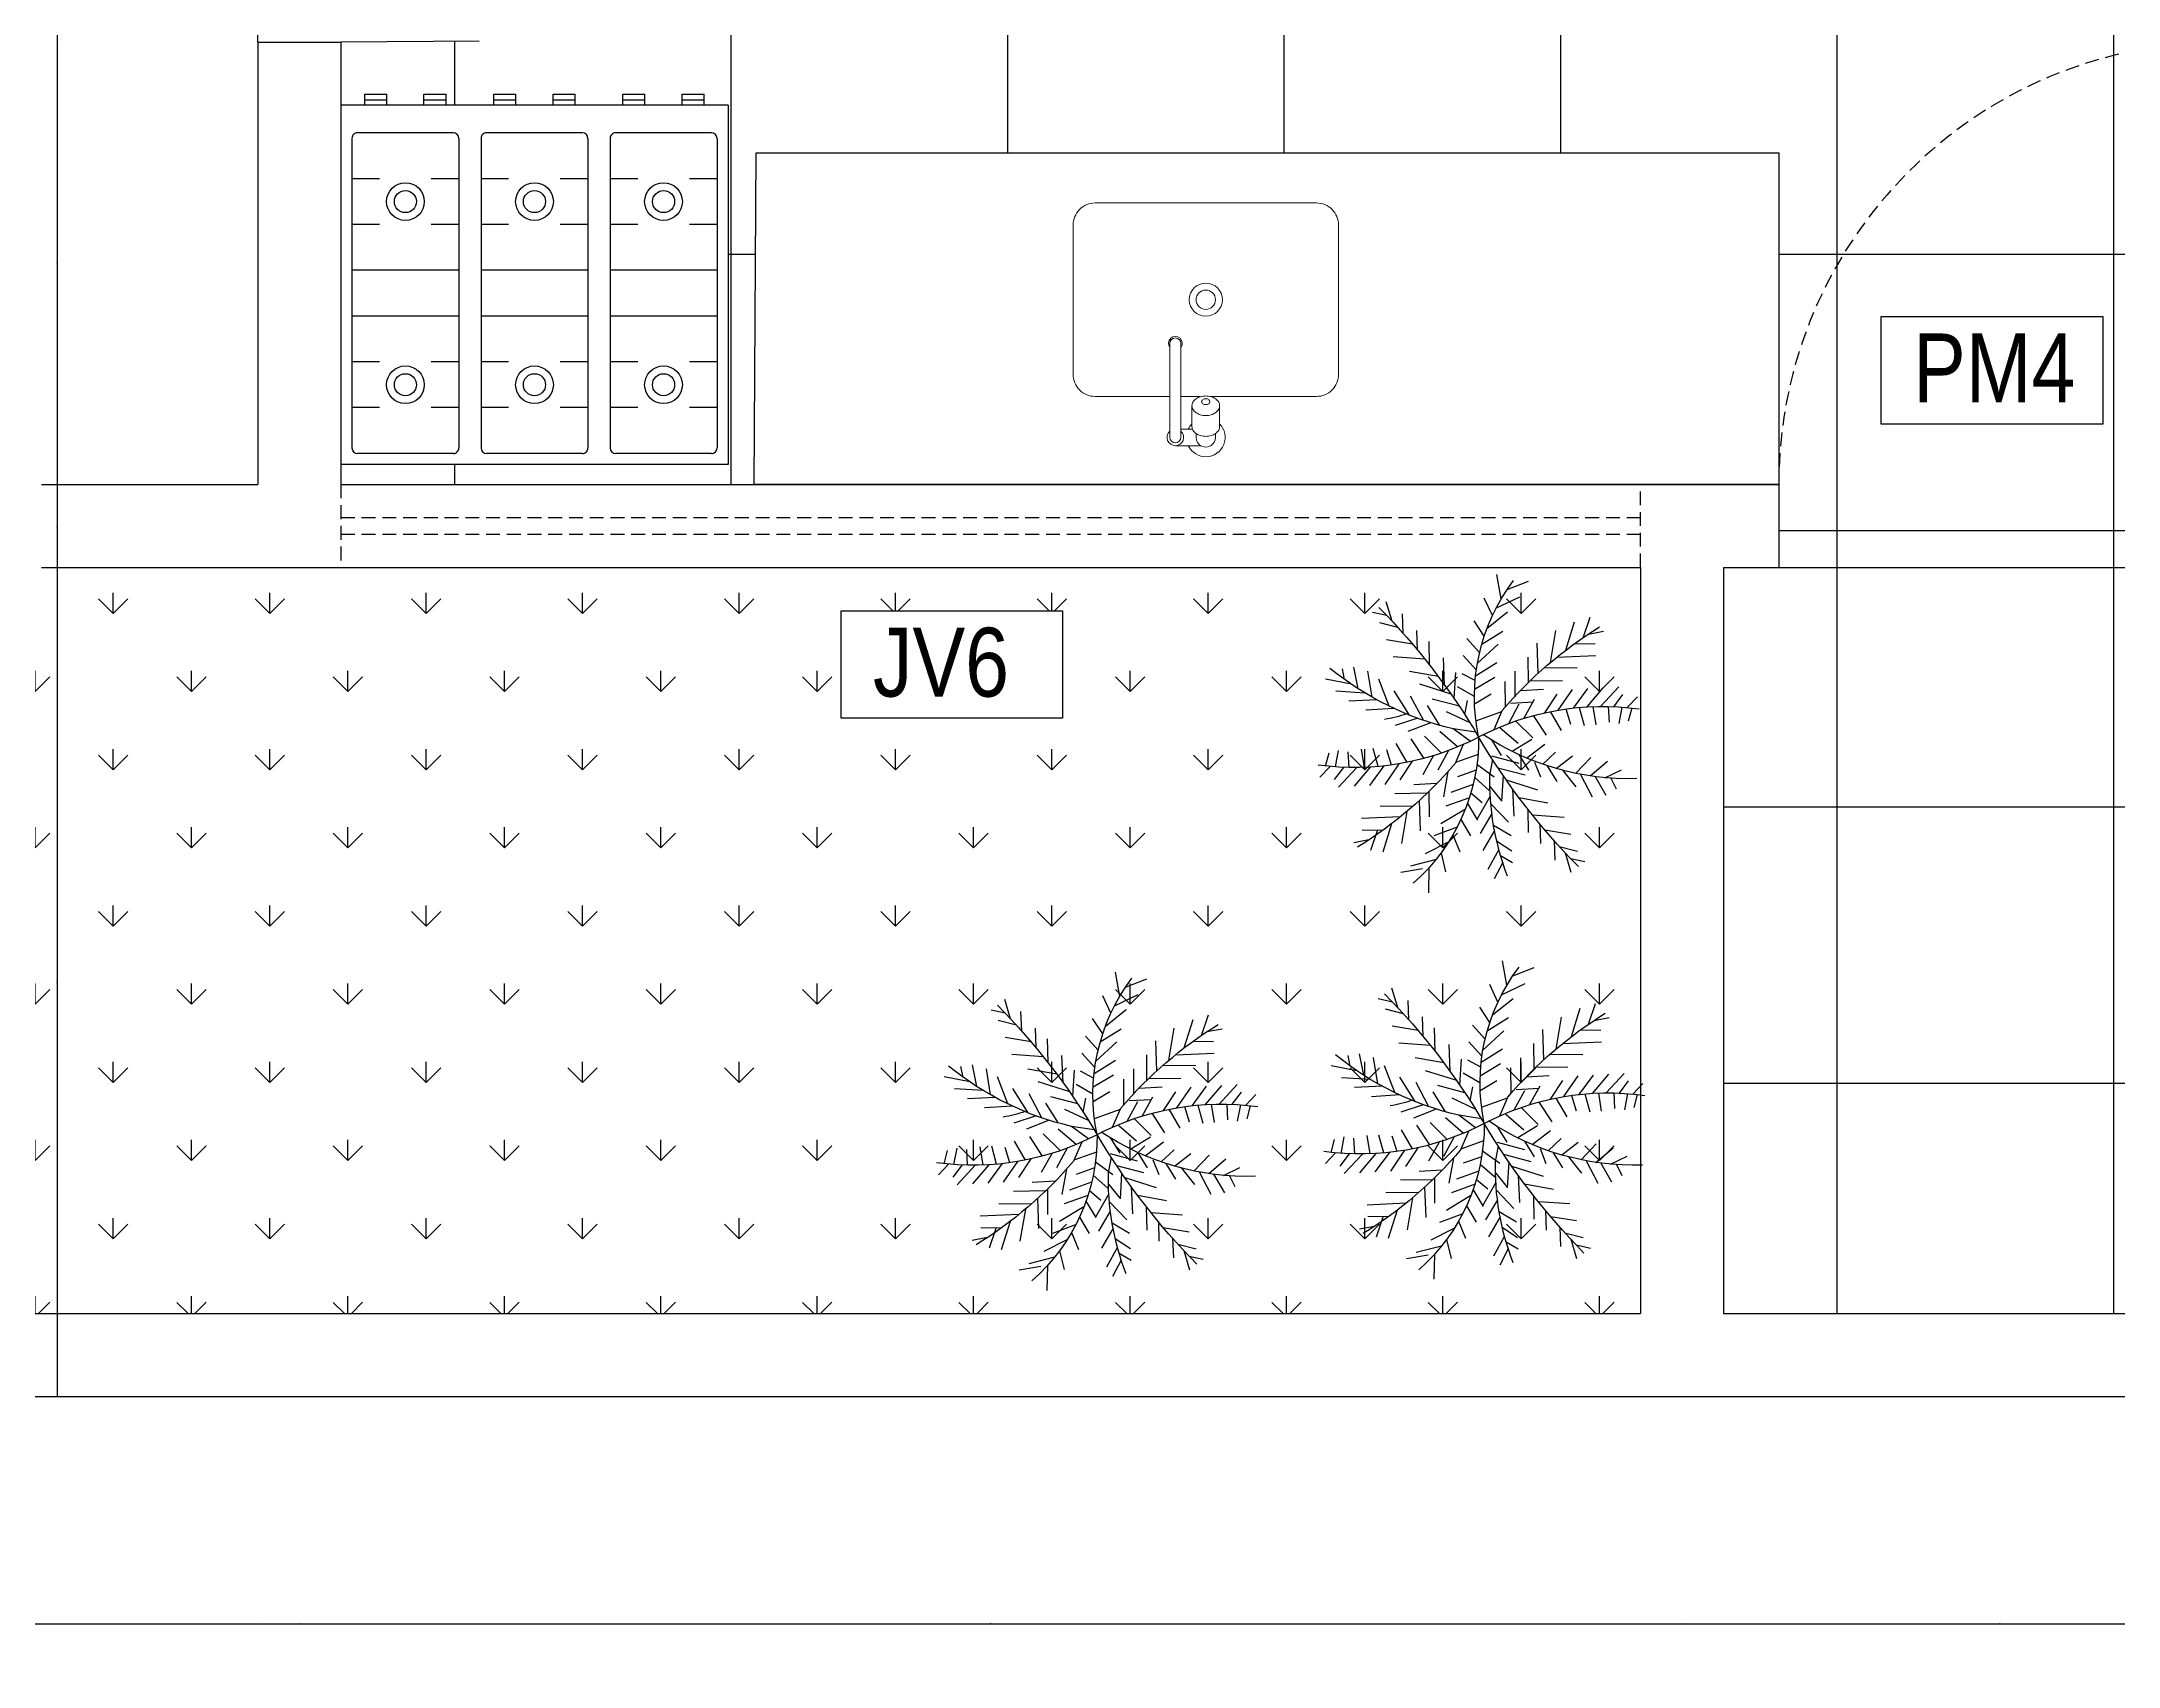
# Model space of a CAD drawing. Header units: millimetres. Extents: x -6300 to 1991, y -4770 to 4545.
# Drawn here: x -1668.8 to -1293.3, y 378.3 to 672.2 of the extents above; entities that cross this region are included whole.
import ezdxf
from ezdxf.enums import TextEntityAlignment as Align

# ---------------------------------------------------------------- set-up
doc = ezdxf.new("R2010")
doc.units = ezdxf.units.MM
doc.header["$LTSCALE"] = 20
doc.header["$MEASUREMENT"] = 0
doc.linetypes.add('CONTINU', pattern=[0])
doc.linetypes.add('HIDDEN2', pattern=[0.1875, 0.125, -0.0625])
doc.layers.get('0').update_dxf_attribs({"linetype": 'CONTINUOUS'})
doc.layers.get('DEFPOINTS').update_dxf_attribs({"linetype": 'CONTINUOUS'})
for name, color, linetype in [('a-pem-m', 6, 'CONTINUOUS'), ('COTA', 7, 'CONTINUOUS'), ('COZINHA', 6, 'CONTINUOUS'), ('E-hatch', 8, 'CONTINUOUS'), ('LAYER1', 7, 'CONTINUOUS'), ('VE', 118, 'CONTINUOUS'), ('VEGET', 76, 'CONTINUOUS')]:
    doc.layers.add(name, color=color, linetype=linetype)
for name, color, linetype, lineweight in [('E-Lay-9', 9, 'CONTINUOUS', 9), ('E-Pen-C', 4, 'CONTINUOUS', 15), ('E-Pen-G', 3, 'CONTINUOUS', 30)]:
    doc.layers.add(name, color=color, linetype=linetype, lineweight=lineweight)
doc.styles.add('F2', font='ARIALN.TTF')
doc.dimstyles.new('DIMENSION-1', dxfattribs={"dimtxt": 0.145, "dimasz": 0.07, "dimexe": 1, "dimexo": 0, "dimgap": 0.12, "dimtad": 1, "dimzin": 7, "dimdsep": 46, "dimtxsty": 'F2', "dimblk1": 'TRACO', "dimblk2": 'TRACO', "dimsah": 1, "dimcen": 1, "dimse1": 1, "dimse2": 1, "dimclrd": 4, "dimclre": 256, "dimclrt": 4, "dimadec": 8, "dimazin": 0, "dimtfac": 1, "dimtix": 1, "dimtmove": 2, "dimatfit": 3, "dimldrblk": 'TRACO', "dimfxl": 1, "dimtolj": 1, "dimtzin": 0, "dimarcsym": 0})
pattern_1 = [(90, (-158294.17, -2316.25), (-50, 1e-14), []), (180, (-158294.17, -2316.25), (-1e-14, -50), [])]

# ---------------------------------------------------------------- blocks, each defined once
blk = doc.blocks.new('TRACO')
at = {"layer": 'E-Pen-C'}
for p, q in [((-1, 0), (1, 0)), ((0, 1), (0, -1))]:
    blk.add_line(p, q, dxfattribs=at)
at = {"layer": 'E-Pen-G'}
blk.add_line((-0.4, -0.4), (0.4, 0.4), dxfattribs=at)
blk = doc.blocks.new('*D832')
at = {"layer": 'COTA', "color": 4, "linetype": 'Continuous', "lineweight": -2}
blk.add_line((-1264.78, 385.92), (-1364.64, 385.92), dxfattribs=at)
at = {"layer": 'DEFPOINTS', "color": 0, "linetype": 'Continuous'}
for p in [(-1364.71, 577.09, -182.96), (-1264.71, 577.09, -182.96), (-1364.71, 385.92)]:
    blk.add_point(p, dxfattribs=at)
at = {"layer": 'COTA', "color": 4, "linetype": 'Continuous', "lineweight": -2, "xscale": 0.07, "yscale": 0.07, "zscale": 0.07, "rotation": 180}
blk.add_blockref('TRACO', (-1364.71, 385.92), dxfattribs=at)
at = {"layer": 'COTA', "color": 4, "linetype": 'Continuous', "lineweight": -2, "xscale": 0.07, "yscale": 0.07, "zscale": 0.07}
blk.add_blockref('TRACO', (-1264.71, 385.92), dxfattribs=at)
at = {"layer": 'COTA', "color": 4, "linetype": 'Continuous', "insert": (-1314.71, 386.12), "char_height": 0.145, "attachment_point": 5, "style": 'F2'}
blk.add_mtext('\\A1;100.00', dxfattribs=at)
blk = doc.blocks.new('*D833')
at = {"layer": 'COTA', "color": 4, "linetype": 'Continuous', "lineweight": -2}
blk.add_line((-1364.78, 385.92), (-1379.64, 385.92), dxfattribs=at)
at = {"layer": 'DEFPOINTS', "color": 0, "linetype": 'Continuous'}
for p in [(-1379.71, 577.09, -182.96), (-1364.71, 577.09, -182.96), (-1379.71, 385.92)]:
    blk.add_point(p, dxfattribs=at)
at = {"layer": 'COTA', "color": 4, "linetype": 'Continuous', "lineweight": -2, "xscale": 0.07, "yscale": 0.07, "zscale": 0.07, "rotation": 180}
blk.add_blockref('TRACO', (-1379.71, 385.92), dxfattribs=at)
at = {"layer": 'COTA', "color": 4, "linetype": 'Continuous', "lineweight": -2, "xscale": 0.07, "yscale": 0.07, "zscale": 0.07}
blk.add_blockref('TRACO', (-1364.71, 385.92), dxfattribs=at)
at = {"layer": 'COTA', "color": 4, "linetype": 'Continuous', "insert": (-1372.21, 386.12), "char_height": 0.145, "attachment_point": 5, "style": 'F2'}
blk.add_mtext('\\A1;15.00', dxfattribs=at)
blk = doc.blocks.new('*D834')
at = {"layer": 'COTA', "color": 4, "linetype": 'Continuous', "lineweight": -2}
blk.add_line((-1379.78, 385.92), (-1614.64, 385.92), dxfattribs=at)
at = {"layer": 'DEFPOINTS', "color": 0, "linetype": 'Continuous'}
for p in [(-1614.71, 577.09, -182.96), (-1379.71, 577.09, -182.96), (-1614.71, 385.92)]:
    blk.add_point(p, dxfattribs=at)
at = {"layer": 'COTA', "color": 4, "linetype": 'Continuous', "lineweight": -2, "xscale": 0.07, "yscale": 0.07, "zscale": 0.07, "rotation": 180}
blk.add_blockref('TRACO', (-1614.71, 385.92), dxfattribs=at)
at = {"layer": 'COTA', "color": 4, "linetype": 'Continuous', "lineweight": -2, "xscale": 0.07, "yscale": 0.07, "zscale": 0.07}
blk.add_blockref('TRACO', (-1379.71, 385.92), dxfattribs=at)
at = {"layer": 'COTA', "color": 4, "linetype": 'Continuous', "insert": (-1497.21, 386.12), "char_height": 0.145, "attachment_point": 5, "style": 'F2'}
blk.add_mtext('\\A1;235.00', dxfattribs=at)
blk = doc.blocks.new('*D835')
at = {"layer": 'COTA', "color": 4, "linetype": 'Continuous', "lineweight": -2}
blk.add_line((-1614.78, 385.92), (-1629.64, 385.92), dxfattribs=at)
at = {"layer": 'DEFPOINTS', "color": 0, "linetype": 'Continuous'}
for p in [(-1629.71, 577.09, -182.96), (-1614.71, 577.09, -182.96), (-1629.71, 385.92)]:
    blk.add_point(p, dxfattribs=at)
at = {"layer": 'COTA', "color": 4, "linetype": 'Continuous', "lineweight": -2, "xscale": 0.07, "yscale": 0.07, "zscale": 0.07, "rotation": 180}
blk.add_blockref('TRACO', (-1629.71, 385.92), dxfattribs=at)
at = {"layer": 'COTA', "color": 4, "linetype": 'Continuous', "lineweight": -2, "xscale": 0.07, "yscale": 0.07, "zscale": 0.07}
blk.add_blockref('TRACO', (-1614.71, 385.92), dxfattribs=at)
at = {"layer": 'COTA', "color": 4, "linetype": 'Continuous', "insert": (-1622.21, 386.12), "char_height": 0.145, "attachment_point": 5, "style": 'F2'}
blk.add_mtext('\\A1;15.00', dxfattribs=at)
blk = doc.blocks.new('*D836')
at = {"layer": 'COTA', "color": 4, "linetype": 'Continuous', "lineweight": -2}
blk.add_line((-1629.78, 385.92), (-2319.31, 385.92), dxfattribs=at)
at = {"layer": 'DEFPOINTS', "color": 0, "linetype": 'Continuous'}
for p in [(-2319.38, 592.09, -182.96), (-1629.71, 577.09, -182.96), (-2319.38, 385.92)]:
    blk.add_point(p, dxfattribs=at)
at = {"layer": 'COTA', "color": 4, "linetype": 'Continuous', "lineweight": -2, "xscale": 0.07, "yscale": 0.07, "zscale": 0.07, "rotation": 180}
blk.add_blockref('TRACO', (-2319.38, 385.92), dxfattribs=at)
at = {"layer": 'COTA', "color": 4, "linetype": 'Continuous', "lineweight": -2, "xscale": 0.07, "yscale": 0.07, "zscale": 0.07}
blk.add_blockref('TRACO', (-1629.71, 385.92), dxfattribs=at)
at = {"layer": 'COTA', "color": 4, "linetype": 'Continuous', "insert": (-1974.54, 386.12), "char_height": 0.145, "attachment_point": 5, "style": 'F2'}
blk.add_mtext('\\A1;689.67', dxfattribs=at)
blk = doc.blocks.new('*D840')
at = {"layer": 'COTA', "color": 4, "linetype": 'Continuous', "lineweight": -2}
blk.add_line((-2719.64, 342.17), (-469.78, 342.17), dxfattribs=at)
at = {"layer": 'DEFPOINTS', "color": 0, "linetype": 'Continuous'}
for p in [(-2719.71, 427.09, -182.96), (-469.71, 427.09, -182.96), (-469.71, 342.17)]:
    blk.add_point(p, dxfattribs=at)
at = {"layer": 'COTA', "color": 4, "linetype": 'Continuous', "lineweight": -2, "xscale": 0.07, "yscale": 0.07, "zscale": 0.07, "rotation": 180}
blk.add_blockref('TRACO', (-2719.71, 342.17), dxfattribs=at)
at = {"layer": 'COTA', "color": 4, "linetype": 'Continuous', "lineweight": -2, "xscale": 0.07, "yscale": 0.07, "zscale": 0.07}
blk.add_blockref('TRACO', (-469.71, 342.17), dxfattribs=at)
at = {"layer": 'COTA', "color": 4, "linetype": 'Continuous', "insert": (-1594.71, 342.36), "char_height": 0.145, "attachment_point": 5, "style": 'F2'}
blk.add_mtext('\\A1;2250.00', dxfattribs=at)
blk = doc.blocks.new('Fogão03_6')
at = {"layer": 'a-pem-m', "color": 8}
for p, q in [((-0.35, -0.65), (-0.35, 0)), ((-0.35, 0), (0.35, 0)), ((-0.35, 0), (0.35, 0)), ((-0.35, -0.65), (-0.35, 0)), ((-0.33, -0.59), (-0.33, -0.03)), ((-0.33, -0.59), (-0.33, -0.03)), ((-0.32, -0.02), (-0.1467, -0.02)), ((-0.32, -0.02), (-0.1467, -0.02)), ((-0.1367, -0.59), (-0.1367, -0.03)), ((-0.1367, -0.59), (-0.1367, -0.03)), ((-0.0967, -0.59), (-0.0967, -0.03)), ((-0.0967, -0.59), (-0.0967, -0.03)), ((-0.0867, -0.02), (0.0867, -0.02)), ((-0.0867, -0.02), (0.0867, -0.02)), ((0.0967, -0.59), (0.0967, -0.03)), ((0.0967, -0.59), (0.0967, -0.03)), ((0.1367, -0.59), (0.1367, -0.03)), ((0.1367, -0.59), (0.1367, -0.03)), ((0.1467, -0.02), (0.32, -0.02)), ((0.1467, -0.02), (0.32, -0.02)), ((0.33, -0.59), (0.33, -0.03)), ((0.33, -0.59), (0.33, -0.03)), ((0.35, -0.65), (0.35, 0)), ((0.35, -0.65), (0.35, 0)), ((-0.33, -0.1029), (-0.28, -0.1029)), ((-0.33, -0.1029), (-0.28, -0.1029)), ((-0.1867, -0.1029), (-0.1367, -0.1029)), ((-0.1867, -0.1029), (-0.1367, -0.1029)), ((-0.0967, -0.1029), (-0.0467, -0.1029)), ((-0.0967, -0.1029), (-0.0467, -0.1029)), ((0.0467, -0.1029), (0.0967, -0.1029)), ((0.0467, -0.1029), (0.0967, -0.1029)), ((0.1367, -0.1029), (0.1867, -0.1029)), ((0.1367, -0.1029), (0.1867, -0.1029)), ((0.28, -0.1029), (0.33, -0.1029)), ((0.28, -0.1029), (0.33, -0.1029)), ((-0.33, -0.1857), (-0.28, -0.1857)), ((-0.33, -0.1857), (-0.28, -0.1857)), ((-0.1867, -0.1857), (-0.1367, -0.1857)), ((-0.1867, -0.1857), (-0.1367, -0.1857)), ((-0.0967, -0.1857), (-0.0467, -0.1857)), ((-0.0967, -0.1857), (-0.0467, -0.1857)), ((0.0467, -0.1857), (0.0967, -0.1857)), ((0.0467, -0.1857), (0.0967, -0.1857)), ((0.1367, -0.1857), (0.1867, -0.1857)), ((0.1367, -0.1857), (0.1867, -0.1857)), ((0.28, -0.1857), (0.33, -0.1857)), ((0.28, -0.1857), (0.33, -0.1857)), ((-0.33, -0.2686), (-0.1367, -0.2686)), ((-0.33, -0.2686), (-0.1367, -0.2686)), ((-0.0967, -0.2686), (0.0967, -0.2686)), ((-0.0967, -0.2686), (0.0967, -0.2686)), ((0.1367, -0.2686), (0.33, -0.2686)), ((0.1367, -0.2686), (0.33, -0.2686)), ((-0.33, -0.3514), (-0.1367, -0.3514)), ((-0.33, -0.3514), (-0.1367, -0.3514)), ((-0.0967, -0.3514), (0.0967, -0.3514)), ((-0.0967, -0.3514), (0.0967, -0.3514)), ((0.1367, -0.3514), (0.33, -0.3514)), ((0.1367, -0.3514), (0.33, -0.3514)), ((-0.33, -0.4343), (-0.28, -0.4343)), ((-0.33, -0.4343), (-0.28, -0.4343)), ((-0.1867, -0.4343), (-0.1367, -0.4343)), ((-0.1867, -0.4343), (-0.1367, -0.4343)), ((-0.0967, -0.4343), (-0.0467, -0.4343)), ((-0.0967, -0.4343), (-0.0467, -0.4343)), ((0.0467, -0.4343), (0.0967, -0.4343)), ((0.0467, -0.4343), (0.0967, -0.4343)), ((0.1367, -0.4343), (0.1867, -0.4343)), ((0.1367, -0.4343), (0.1867, -0.4343)), ((0.28, -0.4343), (0.33, -0.4343)), ((0.28, -0.4343), (0.33, -0.4343)), ((-0.33, -0.5171), (-0.28, -0.5171)), ((-0.33, -0.5171), (-0.28, -0.5171)), ((-0.1867, -0.5171), (-0.1367, -0.5171)), ((-0.1867, -0.5171), (-0.1367, -0.5171)), ((-0.0967, -0.5171), (-0.0467, -0.5171)), ((-0.0967, -0.5171), (-0.0467, -0.5171)), ((0.0467, -0.5171), (0.0967, -0.5171)), ((0.0467, -0.5171), (0.0967, -0.5171)), ((0.1367, -0.5171), (0.1867, -0.5171)), ((0.1367, -0.5171), (0.1867, -0.5171)), ((0.28, -0.5171), (0.33, -0.5171)), ((0.28, -0.5171), (0.33, -0.5171)), ((-0.32, -0.6), (-0.1467, -0.6)), ((-0.32, -0.6), (-0.1467, -0.6)), ((-0.0867, -0.6), (0.0867, -0.6)), ((-0.0867, -0.6), (0.0867, -0.6)), ((0.1467, -0.6), (0.32, -0.6)), ((0.1467, -0.6), (0.32, -0.6)), ((-0.35, -0.65), (0.35, -0.65)), ((-0.35, -0.65), (0.35, -0.65)), ((-0.3068, -0.65), (-0.3068, -0.67)), ((-0.3068, -0.65), (-0.3068, -0.67)), ((-0.2669, -0.66), (-0.3068, -0.66)), ((-0.2669, -0.66), (-0.3068, -0.66)), ((-0.2669, -0.67), (-0.3068, -0.67)), ((-0.2669, -0.67), (-0.3068, -0.67)), ((-0.2669, -0.65), (-0.2669, -0.67)), ((-0.2669, -0.65), (-0.2669, -0.67)), ((-0.1998, -0.65), (-0.1998, -0.67)), ((-0.1998, -0.65), (-0.1998, -0.67)), ((-0.1599, -0.66), (-0.1998, -0.66)), ((-0.1599, -0.66), (-0.1998, -0.66)), ((-0.1599, -0.67), (-0.1998, -0.67)), ((-0.1599, -0.67), (-0.1998, -0.67)), ((-0.1599, -0.65), (-0.1599, -0.67)), ((-0.1599, -0.65), (-0.1599, -0.67)), ((-0.0734, -0.65), (-0.0734, -0.67)), ((-0.0734, -0.65), (-0.0734, -0.67)), ((-0.0335, -0.66), (-0.0734, -0.66)), ((-0.0335, -0.66), (-0.0734, -0.66)), ((-0.0335, -0.67), (-0.0734, -0.67)), ((-0.0335, -0.67), (-0.0734, -0.67)), ((-0.0335, -0.65), (-0.0335, -0.67)), ((-0.0335, -0.65), (-0.0335, -0.67)), ((0.0335, -0.65), (0.0335, -0.67)), ((0.0335, -0.65), (0.0335, -0.67)), ((0.0734, -0.66), (0.0335, -0.66)), ((0.0734, -0.66), (0.0335, -0.66)), ((0.0734, -0.67), (0.0335, -0.67)), ((0.0734, -0.67), (0.0335, -0.67)), ((0.0734, -0.65), (0.0734, -0.67)), ((0.0734, -0.65), (0.0734, -0.67)), ((0.1599, -0.65), (0.1599, -0.67)), ((0.1599, -0.65), (0.1599, -0.67)), ((0.1998, -0.66), (0.1599, -0.66)), ((0.1998, -0.66), (0.1599, -0.66)), ((0.1998, -0.67), (0.1599, -0.67)), ((0.1998, -0.67), (0.1599, -0.67)), ((0.1998, -0.65), (0.1998, -0.67)), ((0.1998, -0.65), (0.1998, -0.67)), ((0.2669, -0.65), (0.2669, -0.67)), ((0.2669, -0.65), (0.2669, -0.67)), ((0.3067, -0.66), (0.2669, -0.66)), ((0.3067, -0.66), (0.2669, -0.66)), ((0.3067, -0.67), (0.2669, -0.67)), ((0.3067, -0.67), (0.2669, -0.67)), ((0.3067, -0.65), (0.3067, -0.67)), ((0.3067, -0.65), (0.3067, -0.67))]:
    blk.add_line(p, q, dxfattribs=at)
for centre, radius in [((-0.2333, -0.1443), 0.0341), ((-0.2333, -0.1443), 0.0341), ((0, -0.1443), 0.0341), ((0, -0.1443), 0.0341), ((0.2333, -0.1443), 0.0341), ((0.2333, -0.1443), 0.0341), ((-0.2333, -0.1443), 0.02), ((-0.2333, -0.1443), 0.02), ((0, -0.1443), 0.02), ((0, -0.1443), 0.02), ((0.2333, -0.1443), 0.02), ((0.2333, -0.1443), 0.02), ((-0.2333, -0.4757), 0.0341), ((-0.2333, -0.4757), 0.0341), ((0, -0.4757), 0.0341), ((0, -0.4757), 0.0341), ((0.2333, -0.4757), 0.0341), ((0.2333, -0.4757), 0.0341), ((-0.2333, -0.4757), 0.02), ((-0.2333, -0.4757), 0.02), ((0, -0.4757), 0.02), ((0, -0.4757), 0.02), ((0.2333, -0.4757), 0.02), ((0.2333, -0.4757), 0.02)]:
    blk.add_circle(centre, radius, dxfattribs=at)
for centre, start, end in [((-0.32, -0.03), 89.9995, 179.9996), ((-0.32, -0.03), 89.9995, 179.9996), ((-0.1467, -0.03), 359.9996, 89.9995), ((-0.1467, -0.03), 359.9996, 89.9995), ((-0.0867, -0.03), 89.9995, 179.9996), ((-0.0867, -0.03), 89.9995, 179.9996), ((0.0867, -0.03), 359.9996, 89.9995), ((0.0867, -0.03), 359.9996, 89.9995), ((0.1467, -0.03), 89.9995, 179.9996), ((0.1467, -0.03), 89.9995, 179.9996), ((0.32, -0.03), 359.9996, 89.9995), ((0.32, -0.03), 359.9996, 89.9995), ((-0.32, -0.59), 179.9996, 269.9995), ((-0.32, -0.59), 179.9996, 269.9995), ((-0.1467, -0.59), 269.9995, 359.9996), ((-0.1467, -0.59), 269.9995, 359.9996), ((-0.0867, -0.59), 179.9996, 269.9995), ((-0.0867, -0.59), 179.9996, 269.9995), ((0.0867, -0.59), 269.9995, 359.9996), ((0.0867, -0.59), 269.9995, 359.9996), ((0.1467, -0.59), 179.9996, 269.9995), ((0.1467, -0.59), 179.9996, 269.9995), ((0.32, -0.59), 269.9995, 359.9996), ((0.32, -0.59), 269.9995, 359.9996)]:
    blk.add_arc(centre, 0.01, start, end, dxfattribs=at)
blk = doc.blocks.new('Cuba coz')
at = {"color": 8}
blk.add_line((7.5, -4.5), (7.5, -2.41), dxfattribs=at)
for points in [[(13.41, -6.5), (13.41, -20, 0.414214), (17.41, -24), (44.41, -24, 0.414214), (48.41, -20), (48.41, 20, 0.414214), (44.41, 24), (17.41, 24, 0.414214), (13.41, 20), (13.41, 0.74)], [(6.7, 1.75), (6, 1.75, 0.546464), (4.41, -0.73, -0.10784), (4.5, -1.15), (4.5, -5.5)], [(11.72, 2.5), (7.96, 2.5, 0.133256), (7.32, 2.33, 0.106756), (6.71, 1.77, 0.082828), (6.34, 0.99, 0.071352), (6.19, 0, 0.071352), (6.34, -0.99, 0.082828), (6.71, -1.77, 0.106756), (7.32, -2.33, 0.133256), (7.96, -2.5), (11.72, -2.5)], [(4.41, -0.73, 0.293273), (6, -1.75), (6.7, -1.75)], [(13.41, -1), (13.41, -4.5, 0.414214)]]:
    blk.add_lwpolyline(points, format="xyb", dxfattribs=at)
for points in [[(11.72, -2.5, 0.133256), (12.36, -2.33, 0.106756), (12.97, -1.77, 0.082828), (13.35, -0.99, 0.071352), (13.49, 0, 0.071352), (13.35, 0.99, 0.082828), (12.97, 1.77, 0.106756), (12.36, 2.33, 0.133256), (11.72, 2.5, 0.133256), (11.08, 2.33, 0.106756), (10.47, 1.77, 0.082828), (10.1, 0.99, 0.071352), (9.95, 0, 0.071352), (10.1, -0.99, 0.082828), (10.47, -1.77, 0.106756), (11.08, -2.33, 0.133256)], [(12.47, 0.75, 0.133256), (12.28, 0.7, 0.106756), (12.1, 0.53, 0.082828), (11.98, 0.3, 0.071352), (11.94, 0, 0.071352), (11.98, -0.3, 0.082828), (12.1, -0.53, 0.106756), (12.28, -0.7, 0.133256), (12.47, -0.75, 0.133256), (12.66, -0.7, 0.106756), (12.85, -0.53, 0.082828), (12.96, -0.3, 0.071352), (13, 0, 0.071352), (12.96, 0.3, 0.082828), (12.85, 0.53, 0.106756), (12.66, 0.7, 0.133256)], [(6, -6.5), (23, -6.5, 1), (23, -4.5), (6, -4.5, 1)]]:
    blk.add_lwpolyline(points, format="xyb", close=True, dxfattribs=at)
for radius in [3, 1.75]:
    blk.add_circle((30.91, 0), radius, dxfattribs=at)
for centre, radius, start, end in [((6, 0), 3.5, 45.5847, 244.6231), ((6, 0), 3.5, 295.3769, 314.4153), ((6, -5.5), 1.5, 41.8103, 318.1897), ((23, -5.5), 1.25, 233.1301, 126.8699)]:
    blk.add_arc(centre, radius, start, end, dxfattribs=at)
blk = doc.blocks.new('*D881')
at = {"layer": 'COTA', "color": 4, "linetype": 'Continuous', "lineweight": -2}
blk.add_line((-1665.96, 427.16), (-1665.96, 577.02), dxfattribs=at)
at = {"layer": 'DEFPOINTS', "color": 0, "linetype": 'Continuous'}
for p in [(-1665.96, 577.09), (-1654.47, 577.09, -182.96), (-1654.47, 427.09, -182.96)]:
    blk.add_point(p, dxfattribs=at)
at = {"layer": 'COTA', "color": 4, "linetype": 'Continuous', "lineweight": -2, "xscale": 0.07, "yscale": 0.07, "zscale": 0.07}
for p, rotation in [((-1665.96, 577.09), 90), ((-1665.96, 427.09), 270)]:
    blk.add_blockref('TRACO', p, dxfattribs=dict(at, rotation=rotation))
at = {"layer": 'COTA', "color": 4, "linetype": 'Continuous', "insert": (-1666.15, 502.09), "char_height": 0.145, "attachment_point": 5, "rotation": 90, "style": 'F2'}
blk.add_mtext('\\A1;150.00', dxfattribs=at)
blk = doc.blocks.new('*D882')
at = {"layer": 'COTA', "color": 4, "linetype": 'Continuous', "lineweight": -2}
blk.add_line((-1665.96, 577.16), (-1665.96, 592.02), dxfattribs=at)
at = {"layer": 'DEFPOINTS', "color": 0, "linetype": 'Continuous'}
for p in [(-1665.96, 592.09), (-1629.71, 592.09, -182.96), (-1654.47, 577.09, -182.96)]:
    blk.add_point(p, dxfattribs=at)
at = {"layer": 'COTA', "color": 4, "linetype": 'Continuous', "lineweight": -2, "xscale": 0.07, "yscale": 0.07, "zscale": 0.07}
for p, rotation in [((-1665.96, 592.09), 90), ((-1665.96, 577.09), 270)]:
    blk.add_blockref('TRACO', p, dxfattribs=dict(at, rotation=rotation))
at = {"layer": 'COTA', "color": 4, "linetype": 'Continuous', "insert": (-1666.15, 584.59), "char_height": 0.145, "attachment_point": 5, "rotation": 90, "style": 'F2'}
blk.add_mtext('\\A1;15.00', dxfattribs=at)
blk = doc.blocks.new('*D883')
at = {"layer": 'COTA', "color": 4, "linetype": 'Continuous', "lineweight": -2}
blk.add_line((-1665.96, 592.16), (-1665.96, 672.02), dxfattribs=at)
at = {"layer": 'DEFPOINTS', "color": 0, "linetype": 'Continuous'}
for p in [(-1665.96, 672.09), (-1629.71, 672.09, -182.96), (-1629.71, 592.09, -182.96)]:
    blk.add_point(p, dxfattribs=at)
at = {"layer": 'COTA', "color": 4, "linetype": 'Continuous', "lineweight": -2, "xscale": 0.07, "yscale": 0.07, "zscale": 0.07}
for p, rotation in [((-1665.96, 672.09), 90), ((-1665.96, 592.09), 270)]:
    blk.add_blockref('TRACO', p, dxfattribs=dict(at, rotation=rotation))
at = {"layer": 'COTA', "color": 4, "linetype": 'Continuous', "insert": (-1666.15, 632.09), "char_height": 0.145, "attachment_point": 5, "rotation": 90, "style": 'F2'}
blk.add_mtext('\\A1;80.00', dxfattribs=at)
blk = doc.blocks.new('*D884')
at = {"layer": 'COTA', "color": 4, "linetype": 'Continuous', "lineweight": -2}
blk.add_line((-1665.96, 672.16), (-1665.96, 822.02), dxfattribs=at)
at = {"layer": 'DEFPOINTS', "color": 0, "linetype": 'Continuous'}
for p in [(-1665.96, 822.09), (-1629.71, 822.09, -182.96), (-1629.71, 672.09, -182.96)]:
    blk.add_point(p, dxfattribs=at)
at = {"layer": 'COTA', "color": 4, "linetype": 'Continuous', "lineweight": -2, "xscale": 0.07, "yscale": 0.07, "zscale": 0.07}
for p, rotation in [((-1665.96, 822.09), 90), ((-1665.96, 672.09), 270)]:
    blk.add_blockref('TRACO', p, dxfattribs=dict(at, rotation=rotation))
at = {"layer": 'COTA', "color": 4, "linetype": 'Continuous', "insert": (-1666.15, 747.09), "char_height": 0.145, "attachment_point": 5, "rotation": 90, "style": 'F2'}
blk.add_mtext('\\A1;150.00', dxfattribs=at)
blk = doc.blocks.new('FLOR2')
at = {"layer": 'VE', "color": 8}
for p, q in [((-80.3, 253.3), (-101.6, 282.1)), ((-82.6, 266.8), (-71.8, 290.5)), ((-77.5, 238.1), (-64.7, 269)), ((53.7, 258.4), (40.8, 273)), ((53.2, 243.8), (73.7, 286)), ((-74.7, 224.4), (-101.7, 246.3)), ((-69.4, 199.7), (-47.7, 241.3)), ((49.4, 200.4), (16.6, 234.2)), ((52.3, 229.2), (26.3, 258.5)), ((48.1, 190.9), (79.6, 229.4)), ((51.1, 215.2), (79.6, 258.5)), ((-66.3, 186.3), (-93.5, 208.1)), ((-61.3, 166.2), (-30.7, 213.6)), ((43.9, 166.6), (16.6, 210)), ((42.1, 157.4), (74.8, 195.4)), ((187.8, 178.2), (161.1, 191.4)), ((197.1, 193.1), (174.8, 202.3)), ((193, 186.4), (218.9, 189.4)), ((-228.8, 121.8), (-258.8, 154)), ((-57.8, 153.1), (-91, 179.1)), ((-50.9, 128.4), (-27.3, 174.9)), ((34.9, 127.8), (16.6, 176)), ((157.5, 136.3), (134.7, 159.9)), ((174.2, 158.1), (152.7, 176.1)), ((166, 147.1), (213.3, 152.2)), ((179.9, 166.3), (207.2, 166.2)), ((-248.3, 123.4), (-282.9, 101.8)), ((-209.5, 119.1), (-251.1, 97.5)), ((-195.2, 116.4), (-211.3, 146.7)), ((-157.4, 106.1), (-168.5, 136.9)), ((-128.8, 95.1), (-135.3, 128.2)), ((-101.1, 81.5), (-107.5, 115.3)), ((-45.4, 110.2), (-82.7, 140.9)), ((-39.3, 91.1), (-19.9, 146.4)), ((-30.9, 66.6), (-12.1, 113)), ((17.2, 73.9), (2, 112.9)), ((27.5, 102.9), (6.9, 146.9)), ((23.1, 89.8), (60.2, 112.9)), ((30.7, 113.1), (65.1, 137.2)), ((105, 81.1), (89.8, 117)), ((125.4, 100.5), (108.7, 123.5)), ((141.8, 117.9), (121.5, 144.1)), ((150.9, 128.4), (195.6, 131.1)), ((-171.1, 110.4), (-216.8, 98.5)), ((-143, 100.9), (-184.2, 85)), ((-110.7, 86.6), (-160.6, 77.4)), ((-91.7, 76.1), (-133.4, 59.7)), ((-84.2, 71.5), (-80.2, 97.5)), ((-36.3, 82.2), (-75, 107.5)), ((-61, 55.7), (-56.7, 89.9)), ((-18.6, 33.4), (-9.2, 79.1)), ((54.7, 41.9), (48.8, 84.2)), ((81.1, 61.1), (66.9, 100.4)), ((97.7, 74.8), (137.5, 72.5)), ((115.6, 91), (160.4, 89.1)), ((134.9, 110.4), (178, 110.1)), ((189.8, 32.5), (233.7, 85.8)), ((-71.4, 63.1), (-110.4, 47.3)), ((-50.4, 47.4), (-82.6, 34.3)), ((-25, 50.2), (-47.6, 61.3)), ((-11.4, 15.4), (7.9, 51.4)), ((7.7, 13.9), (7.9, 51.4)), ((28.8, 25.6), (25.9, 67.6)), ((67, 50.6), (105.8, 45.4)), ((103.6, 16.2), (129.9, 47.5)), ((127.7, 19.7), (162.5, 64.9)), ((161.6, 26), (195.9, 72.7)), ((209.1, 37.6), (258.9, 19.8)), ((228.3, 43.3), (249.4, 72.6)), ((234.1, 50.4), (269.5, 38.8)), ((256.3, 52.6), (276.4, 71.1)), ((-190.4, -16.5), (-241.7, 10.1)), ((-162.2, -10.6), (-203.9, 23.1)), ((-138.3, -6.5), (-174.5, 20.9)), ((-104.1, -2.9), (-140.4, 24.4)), ((-79, 0.2), (-115.2, 27.6)), ((-34.8, -7.8), (-70.5, 0.7)), ((-27.9, 27.5), (-69, 0.4)), ((17.8, -11.5), (53.6, 12.1)), ((19.5, 20.2), (55.1, 11.7)), ((43.6, 34.6), (82.9, 28.8)), ((74.5, 13.1), (115.2, -7.4)), ((122.9, 19), (159.1, -8.4)), ((146.8, 23), (188.6, -10.7)), ((175.1, 28.9), (226.4, 2.4)), ((-260.6, -36.3), (-297.5, -24.2)), ((-224.4, -25.1), (-274.3, -7.4)), ((-243.7, -30.8), (-264.8, -60.1)), ((-205.1, -20), (-249, -73.3)), ((-176.9, -13.5), (-211.2, -60.3)), ((-143.1, -7.2), (-177.8, -52.5)), ((-119, -3.8), (-145.3, -35)), ((-82.4, -38.1), (-121.1, -32.9)), ((-90.2, -2.9), (-116.5, -34.1)), ((-59, -22.2), (-98.2, -16.3)), ((-70, -29.4), (-64.1, -71.7)), ((-43.8, -14.7), (-40.9, -56.7)), ((-17.4, -15.4), (-5.3, -45.9)), ((5.3, -32.4), (-13.4, -78.7)), ((32.9, -20.5), (32.1, -58.5)), ((42.4, -25.6), (71.3, -6.3)), ((54.4, -31.5), (57.1, -66)), ((66.1, -36.8), (101.2, -13.5)), ((88.6, -45.5), (126.2, -21)), ((109.3, -51.9), (156.4, -33)), ((143.9, -59.5), (181, -35.7)), ((212.6, -64.1), (249.1, -34.6)), ((240.1, -54.5), (268.6, -27.6)), ((-271.7, -40.1), (-291.8, -58.6)), ((-113, -62.3), (-152.8, -60)), ((-120.3, -68.7), (-105.1, -104.5)), ((-96.4, -48.6), (-82.2, -87.9)), ((-23.5, -56.8), (-61.5, -71.9)), ((-25.5, -69.9), (-13.5, -100.4)), ((15.6, -54.2), (-3.2, -100.5)), ((9.6, -37.7), (32.3, -48.8)), ((21, -69.7), (59.6, -95)), ((50.8, -62.6), (58.9, -94.5)), ((64.2, -73.5), (111.4, -79.4)), ((80.3, -42.5), (81.7, -68.7)), ((98.9, -48.8), (111.9, -80.7)), ((128.7, -56.7), (141.8, -87.8)), ((159, -61.7), (176, -89.7)), ((173.3, -63.2), (215.7, -42.4)), ((198, -64.3), (219.9, -90.7)), ((232.1, -62.8), (267.9, -88.5)), ((-150.3, -97.9), (-193.3, -97.6)), ((-131, -78.5), (-175.7, -76.6)), ((-157.1, -105.4), (-136.8, -131.7)), ((-140.7, -88), (-124, -111.1)), ((-28.9, -84.6), (-68.3, -95.7)), ((-31.5, -100), (-16.7, -124.3)), ((23.9, -78.7), (4.6, -133.9)), ((30, -97.7), (67.4, -128.4)), ((74.6, -82.5), (81.9, -127.1)), ((87.1, -94.1), (128.1, -98.7)), ((101.9, -109), (98.1, -145.2)), ((-181.4, -134.6), (-228.6, -139.7)), ((-166.3, -115.9), (-211, -118.7)), ((-189.5, -145.7), (-168.1, -163.6)), ((-172.9, -123.8), (-150, -147.4)), ((-45.5, -137.8), (-81, -147.5)), ((-37.2, -114.1), (-68.5, -119.5)), ((-39.9, -122.1), (-27.9, -152.6)), ((35.5, -115.9), (12, -162.5)), ((42.5, -140.6), (75.6, -166.6)), ((108.6, -116.2), (149.5, -121.2)), ((120.9, -130.2), (119.1, -162.8)), ((131.2, -142.8), (171.4, -148.5)), ((-208.4, -174), (-234.3, -177)), ((-195.2, -153.8), (-222.5, -153.8)), ((-212.4, -180.7), (-190.1, -189.9)), ((-203.2, -165.8), (-176.5, -178.9)), ((-59.4, -170.6), (-98.3, -175.1)), ((-63.4, -178.9), (-44, -219.3)), ((-50.1, -149.5), (-40.8, -185.5)), ((45.9, -153.7), (15.3, -201.1)), ((50.9, -173.8), (78.2, -195.6)), ((137.7, -151.4), (134.9, -176.1)), ((145.5, -162.1), (177.9, -167.4)), ((-84.5, -217), (-113.5, -232.1)), ((-71.3, -194.2), (-110.7, -203.1)), ((-75.6, -202), (-60.4, -237.2)), ((54.1, -187.2), (32.4, -228.8)), ((59.4, -211.9), (86.4, -233.9)), ((-90.3, -226.2), (-80.6, -245)), ((62.1, -225.6), (49.4, -256.6)), ((67.3, -254.3), (56.5, -278)), ((64.9, -240.8), (86.2, -269.6))]:
    blk.add_line(p, q, dxfattribs=at)
for centre, radius, start, end in [((1087.9, 462.4), 1186.7, 188.516, 202.6061), ((-486.5, 269.5), 540.3, 336.1944, 2.2987), ((-211.8, 435.3), 475.2, 295.4351, 330.987), ((-111.8, 349.6), 262, 304.4561, 313.2891), ((-266.2, -219.1), 342.9, 41.079, 90.2435), ((11.4, 742.8), 732.4, 273.4205, 291.3892), ((-26.8, -730.3), 732.4, 93.4205, 111.3892), ((196.4, -422.9), 475.2, 115.4351, 150.987), ((-481.7, 27.7), 466.5, 321.3423, 356.988), ((200.6, 278.7), 342.9, 232.5988, 281.7634), ((-1103.2, -449.9), 1186.7, 8.516, 22.6061), ((-241, -435.3), 473.3, 32.1218, 54.7349)]:
    blk.add_arc(centre, radius, start, end, dxfattribs=at)

msp = doc.modelspace()

# ---------------------------------------------------------------- hatches: boundary and pattern name
h = msp.add_hatch()
h.set_pattern_fill('ANSI37,_O', color=8, scale=400, angle=45)
h.set_pattern_definition(pattern_1)
h.paths.add_polyline_path([(-1354.708, 592.092), (-1354.708, 577.092), (-1274.708, 577.092), (-1274.708, 592.092), (-1277.708, 592.092), (-1277.708, 672.035, 0.4032697)])
h.paths.add_polyline_path([(-1296.155, 604.518), (-1296.155, 585.052), (-1336.184, 585.052), (-1336.184, 604.518)], flags=16)
h.paths.add_polyline_path([(-1264.708, 1067.092), (-1391.774, 1067.092), (-1391.774, 947.092), (-1461.774, 947.092), (-1461.774, 1067.092), (-1489.158, 1067.092), (-1589.708, 1067.092), (-1589.708, 822.092), (-1589.708, 672.284), (-1614.708, 672.092), (-1614.708, 592.092), (-1539.961, 592.092), (-1539.6, 652.092), (-1354.708, 652.092), (-1354.708, 592.092, -0.4032697), (-1277.708, 672.035), (-1277.708, 672.092), (-1274.708, 672.092), (-1274.708, 592.092), (-1264.708, 592.092), (-1264.708, 642.092), (-1264.708, 712.092)])
h.paths.add_polyline_path([(-1316.993, 782.111), (-1316.993, 782.382), (-1264.708, 782.382), (-1264.708, 718.882), (-1318.231, 718.882), (-1318.231, 719.152), (-1321.12, 719.152), (-1322.543, 720.259), (-1322.678, 721.473), (-1322.833, 722.865), (-1322.949, 724.025), (-1322.987, 724.373), (-1323.026, 724.76), (-1323.258, 726.848), (-1323.258, 728.047), (-1323.336, 728.821), (-1323.336, 729.903), (-1323.413, 730.6), (-1323.413, 731.721), (-1323.413, 732.108), (-1323.413, 732.456), (-1323.413, 732.843), (-1323.413, 733.191), (-1323.413, 733.577), (-1323.413, 733.925), (-1323.413, 734.312), (-1323.413, 734.66), (-1323.413, 736.555), (-1323.297, 737.599), (-1323.297, 738.759), (-1323.142, 738.759), (-1323.181, 739.958), (-1323.181, 741.737), (-1323.299, 773.584), (-1323.181, 774.648), (-1323.065, 775.808), (-1323.065, 776.195), (-1322.949, 777.239), (-1322.891, 777.78), (-1322.794, 778.747), (-1322.678, 779.791), (-1322.543, 781.005), (-1321.12, 782.111)], flags=16)
h.paths.add_polyline_path([(-1318.231, 738.759), (-1318.231, 737.097), (-1319.236, 733.771), (-1319.855, 730.367), (-1320.126, 726.887), (-1320.01, 723.445), (-1319.971, 723.213), (-1319.894, 722.942), (-1319.739, 722.71), (-1319.546, 722.517), (-1319.352, 722.362), (-1319.12, 722.246), (-1318.849, 722.169), (-1318.617, 722.169), (-1318.424, 722.169), (-1318.385, 722.169), (-1318.385, 722.13), (-1318.347, 722.13), (-1318.308, 722.092), (-1318.269, 722.092), (-1318.269, 722.053), (-1318.2, 721.983), (-1319.844, 722.453), (-1320.01, 723.445), (-1320.126, 726.887), (-1319.855, 730.367), (-1319.236, 733.771), (-1317.728, 738.759)], flags=0)
h.paths.add_polyline_path([(-1454.805, 830.307, -1), (-1462.27, 830.307, -1)], flags=16)
h.paths.add_polyline_path([(-1371.173, 957.523), (-1372.058, 958.704, 0.062017), (-1367.759, 962.239), (-1397.618, 959.903, -0.4372654), (-1399.774, 961.897), (-1399.774, 993.572, -0.4372654), (-1397.618, 995.566), (-1367.759, 993.23, 0.062017), (-1372.058, 996.765), (-1371.173, 997.946, -0.5475865)], flags=16)
h.paths.add_polyline_path([(-1398.174, 961.464), (-1398.174, 994.004), (-1366.285, 991.51, -0.0533494), (-1363.774, 987.428, -0.2262175), (-1363.774, 968.041, -0.0533494), (-1366.285, 963.959)], flags=0)
h.paths.add_polyline_path([(-1371.173, 1013.523), (-1372.058, 1014.704, 0.062017), (-1367.759, 1018.239), (-1397.618, 1015.903, -0.4372654), (-1399.774, 1017.897), (-1399.774, 1049.572, -0.4372654), (-1397.618, 1051.566), (-1367.759, 1049.23, 0.062017), (-1372.058, 1052.765), (-1371.173, 1053.946, -0.5475865)], flags=16)
h.paths.add_polyline_path([(-1455.93, 959.903), (-1485.788, 962.239, 0.062017), (-1481.489, 958.704), (-1482.375, 957.523, -0.5475865), (-1482.375, 997.946), (-1481.489, 996.765, 0.062017), (-1485.788, 993.23), (-1455.93, 995.566, -0.4372654), (-1453.774, 993.572), (-1453.774, 961.897, -0.4372654)], flags=17)
h.paths.add_polyline_path([(-1398.174, 1017.464), (-1398.174, 1050.004), (-1366.285, 1047.51, -0.0533494), (-1363.774, 1043.428, -0.2262175), (-1363.774, 1024.041, -0.0533494), (-1366.285, 1019.959)], flags=0)
h.paths.add_polyline_path([(-1487.262, 963.959, -0.0533494), (-1489.774, 968.041, -0.2262175), (-1489.774, 987.428, -0.0533494), (-1487.262, 991.51), (-1455.374, 994.004), (-1455.374, 961.464)], flags=16)
h.paths.add_polyline_path([(-1455.93, 1015.903), (-1485.788, 1018.239, 0.062017), (-1481.489, 1014.704), (-1482.375, 1013.523, -0.5475865), (-1482.375, 1053.946), (-1481.489, 1052.765, 0.062017), (-1485.788, 1049.23), (-1455.93, 1051.566, -0.4372654), (-1453.774, 1049.572), (-1453.774, 1017.897, -0.4372654)], flags=17)
h.paths.add_polyline_path([(-1487.262, 1019.959, -0.0533494), (-1489.774, 1024.041, -0.2262175), (-1489.774, 1043.428, -0.0533494), (-1487.262, 1047.51), (-1455.374, 1050.004), (-1455.374, 1017.464)], flags=16)
h.paths.add_polyline_path([(-1544.708, 660.7), (-1544.708, 595.7), (-1614.708, 595.701), (-1614.708, 660.701), (-1610.383, 660.701), (-1610.383, 662.701), (-1606.394, 662.701), (-1606.394, 660.701), (-1599.687, 660.701), (-1599.687, 662.701), (-1595.699, 662.701), (-1595.699, 660.701), (-1587.049, 660.701), (-1587.049, 662.701), (-1583.061, 662.701), (-1583.061, 660.701), (-1576.354, 660.701), (-1576.354, 662.701), (-1572.365, 662.701), (-1572.365, 660.7), (-1563.716, 660.7), (-1563.716, 662.7), (-1559.728, 662.7), (-1559.728, 660.7), (-1553.02, 660.7), (-1553.02, 662.7), (-1549.032, 662.7), (-1549.032, 660.7)])
h.paths.add_polyline_path([(-1333.611, 585.586), (-1297.9, 585.586), (-1297.9, 604.672), (-1333.611, 604.672)], flags=24)
h.paths.add_polyline_path([(-1553.714, 862.053), (-1325.491, 862.053), (-1325.491, 895.127), (-1553.714, 895.127)], flags=24)
h.paths.add_polyline_path([(-1473.709, 846.657), (-1405.496, 846.657), (-1405.496, 866.371), (-1473.709, 866.371)], flags=24)
h.paths.add_polyline_path([(-1455.571, 829.418), (-1427.262, 829.418), (-1427.262, 847.447), (-1455.571, 847.447)], flags=24)
h.paths.add_polyline_path([(-1272.801, 797.652), (-1242.456, 797.652), (-1242.456, 827.839), (-1272.801, 827.839)], flags=9)
h.paths.add_polyline_path([(-1446.985, 797.652), (-1407.401, 797.652), (-1407.401, 827.839), (-1446.985, 827.839)], flags=24)
h = msp.add_hatch()
h.set_pattern_fill('ANSI37,_O', color=8, scale=400, angle=45)
h.set_pattern_definition(pattern_1)
h.paths.add_polyline_path([(-1014.708, 577.092), (-1029.708, 577.092), (-1029.708, 617.092), (-1056.372, 617.092), (-1056.372, 555.092), (-1116.372, 555.092), (-1116.372, 617.092), (-1127.751, 617.092), (-1127.751, 562.045), (-1247.392, 562.045), (-1247.392, 617.092), (-1249.708, 617.092), (-1249.708, 577.092), (-1274.708, 577.092), (-1354.708, 577.092), (-1364.708, 577.092), (-1364.708, 442.092), (-1014.708, 442.092)])
h.paths.add_polyline_path([(-1212.58, 477.141, -1), (-1205.115, 477.141, -1)], flags=16)
h.paths.add_polyline_path([(-1220.535, 493.491), (-1159.289, 493.491), (-1159.289, 513.205), (-1220.535, 513.205)], flags=24)
h.paths.add_polyline_path([(-1232.25, 509.645), (-1147.574, 509.645), (-1147.574, 538.169), (-1232.25, 538.169)], flags=24)
h.paths.add_polyline_path([(-1205.88, 476.252), (-1173.759, 476.252), (-1173.759, 494.281), (-1205.88, 494.281)], flags=24)
h.paths.add_polyline_path([(-1049.28, 418.999), (-1049.28, 449.344), (-1079.467, 449.344), (-1079.467, 418.999)], flags=9)
h.paths.add_polyline_path([(-1049.28, 489.256), (-1049.28, 528.839), (-1079.467, 528.839), (-1079.467, 489.256)], flags=24)
at = {"layer": 'E-hatch'}
h = msp.add_hatch(dxfattribs=at)
h.set_pattern_fill('GRASS', color=8, scale=20, style=0)
h.set_pattern_definition([(90, (-158294.171, -2316.25), (-14.1421356, 14.1421356), [3.75, -24.5342713]), (45, (-158294.171, -2316.25), (-14.1421356, 14.1421356), [3.75, -16.25]), (135, (-158294.171, -2316.25), (-14.1421356, -14.1421356), [3.75, -16.25])])
h.paths.add_polyline_path([(-2334.38, 577.092), (-1379.708, 577.092), (-1379.708, 442.092), (-2334.38, 442.092)])
h.paths.add_polyline_path([(-2015.157, 473.87), (-2015.157, 477.602), (-2016.585, 477.318), (-2017.796, 476.509)], flags=24)
h.paths.add_polyline_path([(-2015.157, 473.87), (-2017.796, 476.509), (-2018.605, 475.298), (-2018.889, 473.87)], flags=8)
h.paths.add_polyline_path([(-2015.157, 473.87), (-2011.424, 473.87), (-2011.709, 472.442), (-2012.518, 471.231)], flags=8)
h.paths.add_polyline_path([(-2015.157, 473.87), (-2012.518, 471.231), (-2013.729, 470.422), (-2015.157, 470.137)], flags=24)
edge = h.paths.add_edge_path(flags=16)
edge.add_line((-2015.157, 466.405), (-2015.157, 481.335))
edge = h.paths.add_edge_path(flags=16)
edge.add_arc((-2015.157, 473.87), 3.732, 0, 360)
edge = h.paths.add_edge_path(flags=16)
edge.add_line((-2022.622, 473.87), (-1987.51, 473.87))
h.paths.add_polyline_path([(-2012.19, 472.981), (-1983.882, 472.981), (-1983.882, 491.009), (-2012.19, 491.009)], flags=24)
h.paths.add_polyline_path([(-2050.014, 510.703), (-1942.429, 510.703), (-1942.429, 538.256), (-2050.014, 538.256)], flags=24)
h.paths.add_polyline_path([(-2030.328, 490.219), (-1962.115, 490.219), (-1962.115, 509.934), (-2030.328, 509.934)], flags=24)
h.paths.add_polyline_path([(-1788.141, 570.646), (-1748.112, 570.646), (-1748.112, 551.179), (-1788.141, 551.179)], flags=16)
h.paths.add_polyline_path([(-1524.251, 569.252), (-1484.222, 569.252), (-1484.222, 549.785), (-1524.251, 549.785)], flags=16)
h.paths.add_polyline_path([(-1670.348, 481.82), (-1670.348, 521.404), (-1700.535, 521.404), (-1700.535, 481.82)], flags=24)
h.paths.add_polyline_path([(-1795.042, 489.256), (-1795.042, 528.839), (-1825.229, 528.839), (-1825.229, 489.256)], flags=24)

# ---------------------------------------------------------------- linework, layer by layer
at = {"color": 8, "linetype": 'HIDDEN2'}
for p, q in [((-1614.708, 592.092), (-1614.708, 577.092)), ((-1379.708, 577.092), (-1379.708, 592.092)), ((-1614.708, 586.092), (-1379.708, 586.092)), ((-1614.708, 583.092), (-1379.708, 583.092))]:
    msp.add_line(p, q, dxfattribs=at)
at = {"color": 8, "linetype": 'CONTINU'}
msp.add_lwpolyline([(-1539.6, 652.092), (-1354.708, 652.092), (-1354.708, 592.092), (-1539.961, 592.092)], close=True, dxfattribs=at)
at = {"color": 6, "elevation": 182.961}
for points in [[(-1336.184, 622.482), (-1296.155, 622.482), (-1296.155, 603.015), (-1336.184, 603.015)], [(-1524.251, 569.252), (-1484.222, 569.252), (-1484.222, 549.785), (-1524.251, 549.785)]]:
    msp.add_lwpolyline(points, close=True, dxfattribs=at)
at = {"color": 8, "linetype": 'HIDDEN2'}
msp.add_arc((-1274.708, 592.092), 80, 90, 180, dxfattribs=at)
at = {"layer": 'COTA', "color": 8, "linetype": 'Continuous'}
for p, q in [((-1629.708, 672.092), (-1629.708, 822.092)), ((-1589.708, 672.284), (-1614.708, 672.092)), ((-1354.708, 577.092), (-1274.708, 577.092))]:
    msp.add_line(p, q, dxfattribs=at)
at = {"layer": 'COTA', "color": 5, "linetype": 'Continuous'}
for p, q in [((-1629.708, 672.092), (-1629.708, 592.092)), ((-1629.708, 672.092), (-1614.708, 672.092)), ((-1614.708, 672.092), (-1614.708, 592.092)), ((-1668.841, 592.092), (-1629.708, 592.092)), ((-1614.708, 592.092), (-1354.708, 592.092)), ((-1354.708, 592.092), (-1354.708, 577.092)), ((-1668.841, 577.092), (-1379.708, 577.092)), ((-1379.708, 577.092), (-1379.708, 442.092)), ((-1364.708, 577.092), (-1354.708, 577.092)), ((-1364.708, 577.092), (-1364.708, 442.092)), ((-2684.708, 442.092), (-1379.708, 442.092)), ((-1364.708, 442.092), (-484.708, 442.092)), ((-2719.708, 427.092), (-469.708, 427.092))]:
    msp.add_line(p, q, dxfattribs=at)

# ---------------------------------------------------------------- block references
at = {"layer": 'COZINHA', "linetype": 'Continuous', "xscale": 100, "yscale": 100, "zscale": 100, "rotation": 180}
msp.add_blockref('Fogão03_6', (-1579.708, 595.701), dxfattribs=at)
at = {"layer": 'E-Lay-9', "color": 8, "xscale": -1, "rotation": 270}
msp.add_blockref('Cuba coz', (-1458.327, 594.605, -633.458), dxfattribs=at)
at = {"layer": 'VEGET', "ltscale": 0.35, "extrusion": (0, 0, -1), "xscale": 0.1015840794525151, "yscale": 0.1015840794525151, "zscale": -0.1015840794525151, "rotation": 306.8674586725334}
for p in [(1408.953, 545.4), (1477.928, 473.461), (1407.939, 475.488)]:
    msp.add_blockref('FLOR2', p, dxfattribs=at)

# ---------------------------------------------------------------- texts
at = {"layer": 'LAYER1', "color": 6, "linetype": 'Continuous', "style": 'F2'}
for s, p in [('PM4', (-1330.43, 619.404, 182.961)), ('JV6', (-1518.497, 566.173, 182.961))]:
    msp.add_text(s, height=12.4603, dxfattribs=at).set_placement(p, align=Align.TOP_LEFT)

# ---------------------------------------------------------------- dimensions: what is measured, and where the dimension line sits
at = {"layer": 'COTA', "color": 7, "linetype": 'Continuous'}
for base, p1, p2, picture, middle in [((-1665.959, 822.092, 182.961), (-1629.708, 672.092), (-1629.708, 822.092), '*D884', (-1666.153, 747.092, 182.961)), ((-1665.959, 672.092, 182.961), (-1629.708, 592.092), (-1629.708, 672.092), '*D883', (-1666.153, 632.092, 182.961)), ((-1665.959, 592.092, 182.961), (-1654.469, 577.092), (-1629.708, 592.092), '*D882', (-1666.153, 584.592, 182.961)), ((-1665.959, 577.092, 182.961), (-1654.469, 427.092), (-1654.469, 577.092), '*D881', (-1666.153, 502.092, 182.961))]:
    dim = msp.add_linear_dim(base=base, p1=p1, p2=p2, angle=90, dimstyle='DIMENSION-1', override={"dimfxl": 0.06}, dxfattribs=at)
    dim.commit()
    dim.dimension.update_dxf_attribs({"geometry": picture, "text_midpoint": middle})
at = {"layer": 'COTA', "color": 5, "linetype": 'Continuous'}
for base, p1, p2, picture, middle in [((-2319.38, 385.922, 182.961), (-1629.708, 577.092), (-2319.38, 592.092), '*D836', (-1974.544, 386.116, 182.961)), ((-1629.708, 385.922, 182.961), (-1614.708, 577.092), (-1629.708, 577.092), '*D835', (-1622.208, 386.116, 182.961)), ((-1614.708, 385.922, 182.961), (-1379.708, 577.092), (-1614.708, 577.092), '*D834', (-1497.208, 386.116, 182.961)), ((-1379.708, 385.922, 182.961), (-1364.708, 577.092), (-1379.708, 577.092), '*D833', (-1372.208, 386.116, 182.961)), ((-1364.708, 385.922, 182.961), (-1264.708, 577.092), (-1364.708, 577.092), '*D832', (-1314.708, 386.116, 182.961))]:
    dim = msp.add_linear_dim(base=base, p1=p1, p2=p2, dimstyle='DIMENSION-1', override={"dimfxl": 0.06}, dxfattribs=at)
    dim.commit()
    dim.dimension.update_dxf_attribs({"geometry": picture, "text_midpoint": middle})
at = {"layer": 'COTA', "color": 7, "linetype": 'Continuous'}
dim = msp.add_linear_dim(base=(-469.708, 342.169, 182.961), p1=(-2719.708, 427.092), p2=(-469.708, 427.092), dimstyle='DIMENSION-1', override={"dimfxl": 0.06}, dxfattribs=at)
dim.commit()
dim.dimension.update_dxf_attribs({"geometry": '*D840', "text_midpoint": (-1594.708, 342.363, 182.961)})

doc.saveas('drawing.dxf')
